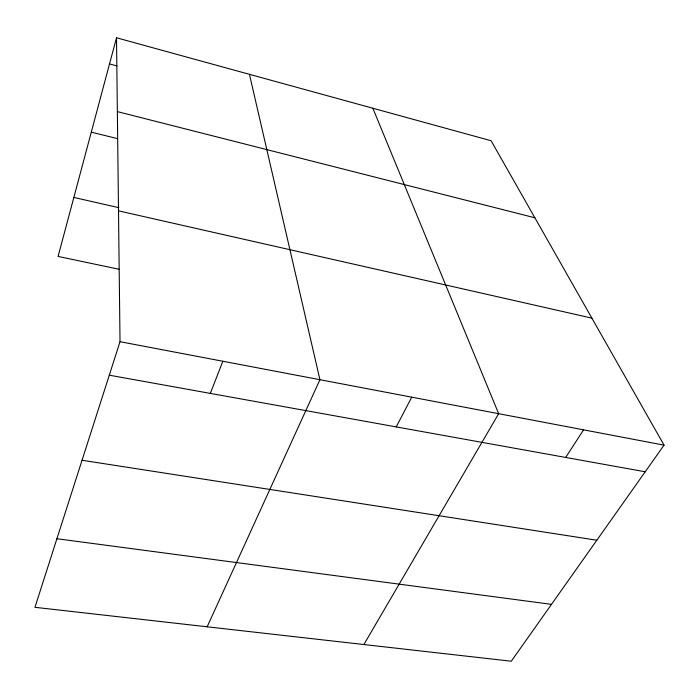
<?xml version="1.0" encoding="UTF-8"?>
<svg xmlns="http://www.w3.org/2000/svg" width="699" height="699" viewBox="0 0 699 699"><rect width="100%" height="100%" fill="white"/><g stroke="black" fill="none" stroke-linecap="round" stroke-linejoin="round"><path stroke-width="1.05" d="M116.506 37.781L120.018 341.697L34.95 607.309L511.284 661.219L664.05 445.141L491.1 140.744L116.506 37.781L58.087 256.437L119.127 269.272M210.329 393.397L222.85 361.252M207.149 626.802L319.932 379.714L249.447 74.321M396.228 426.906L411.728 397.163M363.882 644.539L498.667 413.694L372.855 108.249M565.701 457.452L583.551 429.841M56.916 538.728L551.485 604.355M82.045 460.257L596.824 540.222M109.297 375.188L645.212 471.781M120.018 341.697L664.05 445.141M73.849 197.441L118.909 207.69M118.507 210.845L591.887 318.132M91.289 132.163L117.449 138.62M117.362 111.604L534.866 217.782M109.516 63.941L116.838 65.898"/></g></svg>
